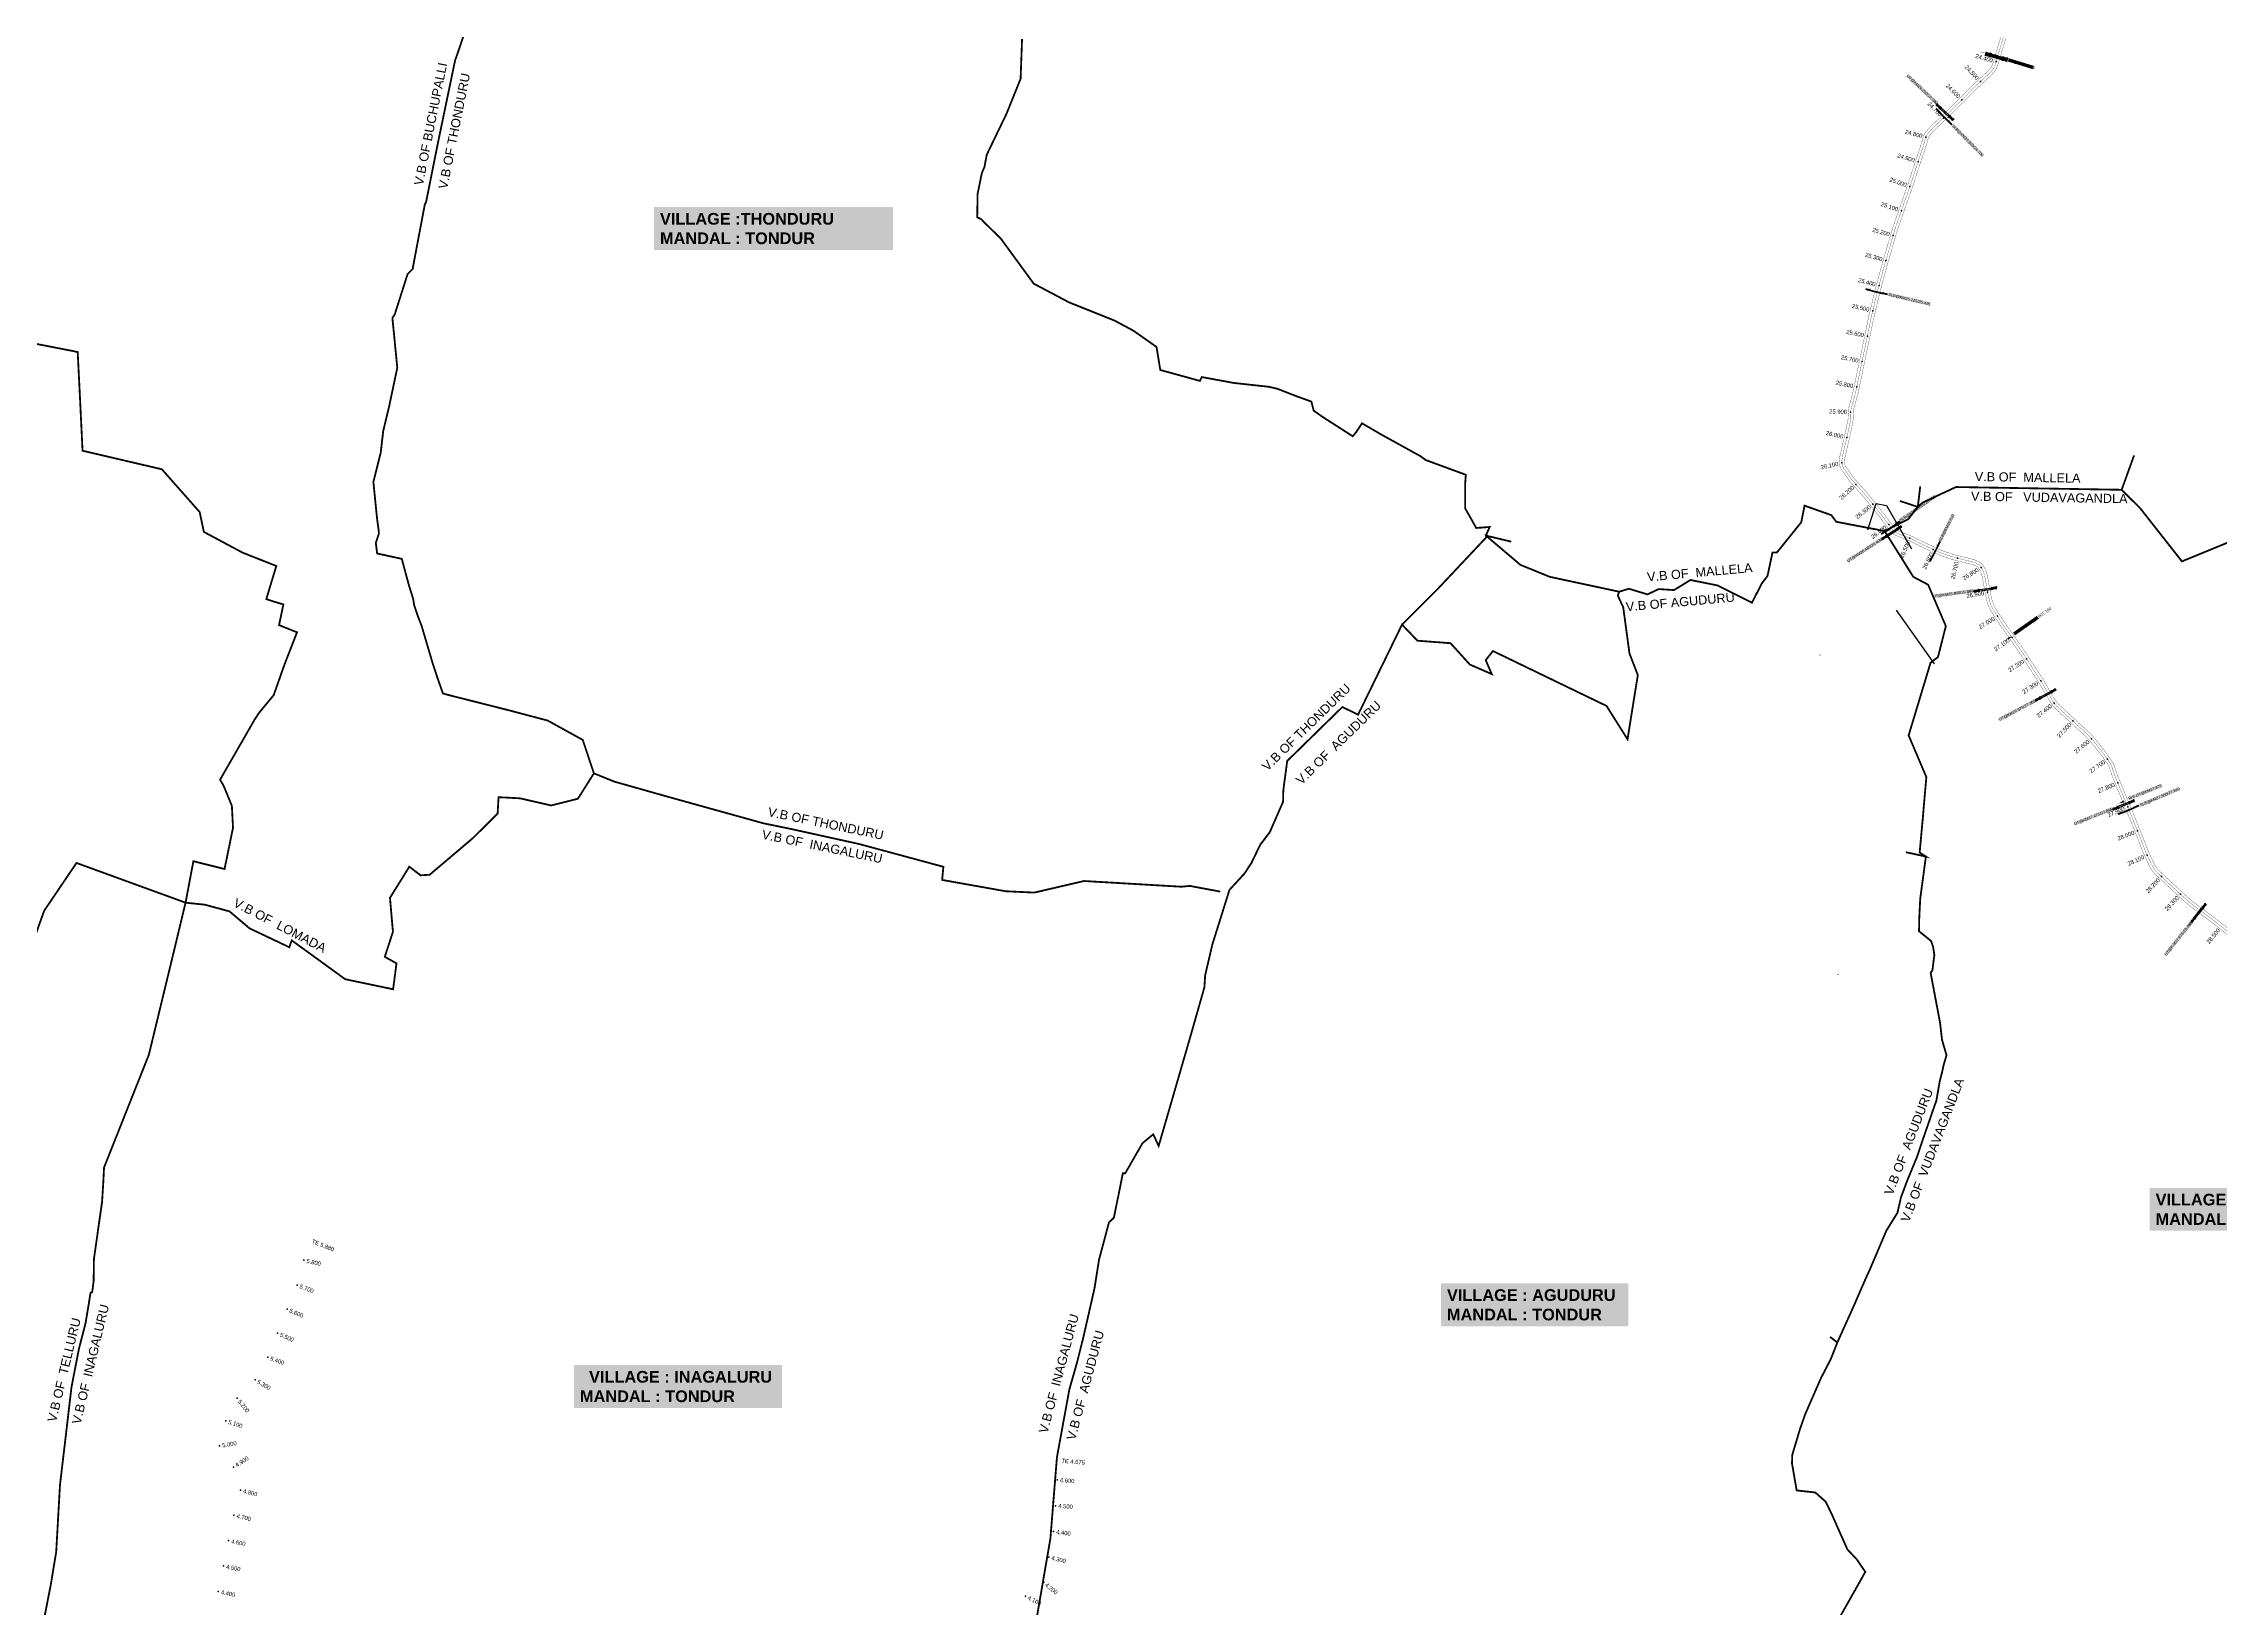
# Model space of a CAD drawing. Header units: inches. Extents: x 174104 to 230935, y 1583276 to 1631460.
# Drawn here: x 203582 to 211969, y 1607862 to 1613890 of the extents above; entities that cross this region are included whole.
import ezdxf
from ezdxf.enums import TextEntityAlignment as Align

# ---------------------------------------------------------------- set-up
doc = ezdxf.new("R2010")
doc.units = ezdxf.units.IN
doc.header["$LTSCALE"] = 15
doc.header["$MEASUREMENT"] = 0
doc.linetypes.add('ACAD_ISO02W100', pattern=[15, 12, -3])
doc.linetypes.add('HIDDEN2', pattern=[0.1875, 0.125, -0.0625])
for name, color, linetype in [('BLOCK', 72, 'Continuous'), ('CANAL1', 7, 'Continuous'), ('CHANAGE', 1, 'Continuous'), ('CSMark', 72, 'Continuous'), ('POINT', 2, 'Continuous'), ('STRUCTURE', 5, 'Continuous'), ('TEXT', 1, 'Continuous'), ('text2', 7, 'Continuous'), ('VB', 72, 'Continuous'), ('VILLAGE BOUNDRY', 5, 'Continuous')]:
    doc.layers.add(name, color=color, linetype=linetype)
doc.styles.add('FONT1', font='Arial')
doc.styles.get("Standard").update_dxf_attribs({"font": 'arial.ttf'})
doc.dimstyles.get("Standard").update_dxf_attribs({"dimtxt": 0.18, "dimasz": 0.18, "dimexe": 0.18, "dimexo": 0.0625, "dimgap": 0.09, "dimtad": 0, "dimtih": 1, "dimtoh": 1, "dimdec": 4, "dimzin": 0, "dimdsep": 46, "dimtxsty": 'Standard', "dimcen": 0.09, "dimadec": 0, "dimazin": 0, "dimtfac": 1, "dimtdec": 4, "dimtofl": 0, "dimtmove": 0, "dimatfit": 3, "dimfxl": 1, "dimtolj": 1, "dimtzin": 0, "dimarcsym": 0})

# ---------------------------------------------------------------- blocks, each defined once
blk = doc.blocks.new('CIRCLE-BOX')
for p, q in [((-0.5, 0), (0.5, 0)), ((0, 0.5), (0, -0.5))]:
    blk.add_line(p, q)
blk.add_circle((0, 0), 0.2)
blk = doc.blocks.new('SLB')
at = {"layer": 'STRUCTURE'}
h = blk.add_hatch(dxfattribs=at)
h.set_pattern_fill('DOTS', color=6, scale=20, angle=320.3722, style=0)
h.set_pattern_definition([(320.372247934, (-159.4327, -72.9564), (1.2786241598, 0.5641323054), [0, -1.25])])
h.paths.add_polyline_path([(769700, 1706871), (769700, 1706861), (769729, 1706861), (769732, 1706863), (769792, 1706863), (769795, 1706861), (769825, 1706861), (769825, 1706871), (769795, 1706871), (769792, 1706869), (769732, 1706869), (769729, 1706871)])
at = {"layer": 'STRUCTURE', "color": 6, "linetype": 'ACAD_ISO02W100', "ltscale": 0.5, "const_width": 0.5}
for points in [[(769700, 1706871), (769729, 1706871)], [(769700, 1706861), (769729, 1706861)], [(769795, 1706871), (769825, 1706871)], [(769795, 1706861), (769825, 1706861)]]:
    blk.add_lwpolyline(points, dxfattribs=at)
at = {"layer": 'STRUCTURE', "color": 6, "const_width": 0.628}
for points in [[(769726, 1706877), (769726, 1706873), (769732, 1706869), (769792, 1706869), (769798, 1706873), (769798, 1706877)], [(769726, 1706855), (769726, 1706859), (769732, 1706863), (769792, 1706863), (769798, 1706859), (769798, 1706855)]]:
    blk.add_lwpolyline(points, dxfattribs=at)
at = {"layer": 'STRUCTURE', "color": 6}
blk.add_lwpolyline([(769732, 1706863), (769792, 1706863)], dxfattribs=at)
blk.add_lwpolyline([(769732, 1706863), (769792, 1706863)], dxfattribs=at)
at = {"layer": 'STRUCTURE', "color": 0}
blk.add_circle((769762, 1706866), 1.24, dxfattribs=at)
for points in [[(769704, 1706866), (769727, 1706866)], [(769819, 1706866), (769796, 1706866)]]:
    blk.add_leader(points, dimstyle='Standard', override={"dimasz": 10, "dimgap": 0.09, "dimtad": 0}, dxfattribs=at)
blk = doc.blocks.new('UT')
at = {"layer": 'STRUCTURE'}
h = blk.add_hatch(dxfattribs=at)
h.set_pattern_fill('DASH', color=150, scale=8, angle=-39.6278, style=0)
h.set_pattern_definition([(320.372247933, (-4370.464, -6260.8811), (1.40800153113, 0.132407282), [1, -1])])
h.paths.add_polyline_path([(765163, 1700682), (765166, 1700681), (765167, 1700680), (765169, 1700680), (765172, 1700680), (765176, 1700679), (765180, 1700679), (765183, 1700680), (765188, 1700681), (765189, 1700681), (765193, 1700682), (765196, 1700680), (765196, 1700672), (765193, 1700670), (765191, 1700671), (765188, 1700671), (765185, 1700672), (765184, 1700672), (765181, 1700672), (765180, 1700673), (765178, 1700673), (765177, 1700673), (765175, 1700673), (765173, 1700672), (765170, 1700672), (765168, 1700672), (765166, 1700671), (765165, 1700671), (765163, 1700670)])
h.paths.add_polyline_path([(765259, 1700682), (765256, 1700680), (765256, 1700672), (765259, 1700670), (765262, 1700671), (765264, 1700672), (765266, 1700672), (765269, 1700673), (765273, 1700673), (765276, 1700673), (765279, 1700673), (765281, 1700673), (765284, 1700672), (765286, 1700672), (765288, 1700671), (765289, 1700671), (765289, 1700683), (765288, 1700682), (765286, 1700681), (765283, 1700681), (765281, 1700680), (765277, 1700680), (765273, 1700680), (765269, 1700680), (765265, 1700681), (765261, 1700682)])
at = {"layer": 'STRUCTURE', "color": 150, "const_width": 0.628}
for points in [[(765190, 1700688), (765190, 1700684), (765196, 1700680), (765256, 1700680), (765262, 1700684), (765262, 1700688)], [(765190, 1700664), (765190, 1700668), (765196, 1700672), (765256, 1700672), (765262, 1700668), (765262, 1700664)]]:
    blk.add_lwpolyline(points, dxfattribs=at)
at = {"layer": 'STRUCTURE', "color": 150}
for points in [[(765196, 1700680), (765256, 1700680)], [(765196, 1700672), (765256, 1700672)], [(765196, 1700672), (765256, 1700672)]]:
    blk.add_lwpolyline(points, dxfattribs=at)
at = {"layer": 'STRUCTURE', "color": 0}
blk.add_circle((765226, 1700676), 1.89, dxfattribs=at)
at = {"layer": 'STRUCTURE', "color": 150}
for points in [[(765163, 1700682), (765164, 1700681), (765168, 1700680), (765171, 1700680), (765176, 1700679), (765185, 1700680), (765193, 1700682)], [(765163, 1700670), (765164, 1700671), (765168, 1700672), (765171, 1700672), (765176, 1700673), (765185, 1700672), (765193, 1700670)], [(765289, 1700683), (765288, 1700682), (765284, 1700681), (765281, 1700680), (765276, 1700680), (765267, 1700680), (765259, 1700682)], [(765289, 1700671), (765288, 1700671), (765284, 1700672), (765281, 1700673), (765276, 1700673), (765267, 1700672), (765259, 1700670)]]:
    blk.add_spline(points, degree=3, dxfattribs=at)
at = {"layer": 'STRUCTURE', "color": 0}
blk.add_text('STREAM', height=5, dxfattribs=at).set_placement((765148, 1700676), align=Align.MIDDLE_CENTER)
for points in [[(765191, 1700676), (765164, 1700676)], [(765289, 1700677), (765265, 1700676)]]:
    blk.add_leader(points, dimstyle='Standard', override={"dimasz": 10, "dimgap": 0.09, "dimtad": 0}, dxfattribs=at)
blk = doc.blocks.new('SP')
at = {"layer": 'STRUCTURE'}
h = blk.add_hatch(dxfattribs=at)
h.set_pattern_fill('DASH', color=256, scale=8, style=0)
edge = h.paths.add_edge_path()
edge.add_spline(control_points=[(769826, 1706742), (769825, 1706742), (769824, 1706741), (769821, 1706740), (769817, 1706740), (769811, 1706739), (769804, 1706740), (769798, 1706741), (769796, 1706742)], knot_values=[0, 0, 0, 0, 1.613557, 5.24513, 8.624976, 13.470124, 22.190216, 30.746377, 30.746377, 30.746377, 30.746377], degree=3, periodic=0)
edge.add_line((769796, 1706742), (769793, 1706740))
edge.add_line((769793, 1706740), (769733, 1706740))
edge.add_line((769733, 1706740), (769730, 1706742))
edge.add_spline(control_points=[(769730, 1706742), (769727, 1706741), (769721, 1706739), (769714, 1706738), (769708, 1706739), (769704, 1706740), (769701, 1706740), (769700, 1706741), (769700, 1706741)], knot_values=[0, 0, 0, 0, 8.556161, 17.276253, 22.121402, 25.501247, 29.13282, 30.746377, 30.746377, 30.746377, 30.746377], degree=3, periodic=0)
edge.add_line((769700, 1706741), (769700, 1706722))
edge.add_spline(control_points=[(769700, 1706722), (769700, 1706722), (769701, 1706723), (769704, 1706724), (769708, 1706725), (769714, 1706725), (769721, 1706725), (769727, 1706723), (769730, 1706723)], knot_values=[0, 0, 0, 0, 1.613557, 5.24513, 8.624976, 13.470124, 22.190216, 30.746377, 30.746377, 30.746377, 30.746377], degree=3, periodic=0)
edge.add_line((769730, 1706723), (769733, 1706725))
edge.add_line((769733, 1706725), (769793, 1706725))
edge.add_line((769793, 1706725), (769796, 1706723))
edge.add_spline(control_points=[(769796, 1706723), (769798, 1706723), (769804, 1706725), (769811, 1706726), (769817, 1706725), (769821, 1706725), (769824, 1706724), (769825, 1706723), (769826, 1706723)], knot_values=[0, 0, 0, 0, 8.556161, 17.276253, 22.121402, 25.501247, 29.13282, 30.746377, 30.746377, 30.746377, 30.746377], degree=3, periodic=0)
edge.add_line((769826, 1706723), (769826, 1706742))
h.paths.add_polyline_path([(769764, 1706732, -1), (769761, 1706732, -1)], flags=0)
h.paths.add_polyline_path([(769761, 1706732, 1), (769764, 1706732, 1)], flags=16)
at = {"layer": 'STRUCTURE', "const_width": 0.628}
for points in [[(769727, 1706748), (769727, 1706744), (769733, 1706740), (769793, 1706740), (769799, 1706744), (769799, 1706748)], [(769727, 1706717), (769727, 1706721), (769733, 1706725), (769793, 1706725), (769799, 1706721), (769799, 1706717)]]:
    blk.add_lwpolyline(points, dxfattribs=at)
at = {"layer": 'STRUCTURE', "color": 3}
blk.add_lwpolyline([(769733, 1706725), (769793, 1706725)], dxfattribs=at)
blk.add_lwpolyline([(769733, 1706725), (769793, 1706725)], dxfattribs=at)
at = {"layer": 'STRUCTURE', "color": 0}
blk.add_circle((769763, 1706732), 1.55, dxfattribs=at)
at = {"layer": 'STRUCTURE'}
for points in [[(769700, 1706741), (769701, 1706740), (769704, 1706740), (769708, 1706739), (769713, 1706739), (769721, 1706740), (769730, 1706742)], [(769700, 1706722), (769701, 1706723), (769704, 1706724), (769708, 1706724), (769713, 1706725), (769721, 1706724), (769730, 1706723)], [(769826, 1706742), (769824, 1706741), (769821, 1706740), (769817, 1706740), (769813, 1706739), (769804, 1706740), (769796, 1706742)], [(769826, 1706723), (769824, 1706724), (769821, 1706725), (769817, 1706725), (769813, 1706726), (769804, 1706725), (769796, 1706723)]]:
    blk.add_spline(points, degree=3, dxfattribs=at)
at = {"layer": 'STRUCTURE', "color": 0}
blk.add_text('STREAM', height=5, dxfattribs=at).set_placement((769684, 1706732), align=Align.MIDDLE_CENTER)
for points in [[(769727, 1706732), (769701, 1706732)], [(769824, 1706732), (769801, 1706732)]]:
    blk.add_leader(points, dimstyle='Standard', override={"dimasz": 10, "dimgap": 0.09, "dimtad": 0}, dxfattribs=at)
blk = doc.blocks.new('OT')
at = {"layer": 'STRUCTURE', "color": 190}
for points, const_width in [([(769751, 1706596), (769729, 1706596)], 0.5), ([(769751, 1706579), (769729, 1706579)], 0.5), ([(769775, 1706602), (769775, 1706598), (769769, 1706594), (769762, 1706594), (769754, 1706594), (769748, 1706598), (769748, 1706602)], 0.5), ([(769748, 1706573), (769748, 1706577), (769754, 1706581), (769762, 1706581), (769762, 1706581), (769762, 1706581), (769769, 1706581), (769775, 1706577), (769775, 1706573)], 0.5), ([(769762, 1706594), (769762, 1706581)], 2.5)]:
    blk.add_lwpolyline(points, dxfattribs=dict(at, const_width=const_width))
at = {"layer": 'STRUCTURE', "color": 0}
blk.add_circle((769762, 1706587), 1.87, dxfattribs=at)
blk.add_leader([(769733, 1706587), (769754, 1706587)], dimstyle='Standard', override={"dimasz": 10, "dimgap": 0.09, "dimtad": 0}, dxfattribs=at)

msp = doc.modelspace()

# ---------------------------------------------------------------- linework, layer by layer
at = {"layer": 'CANAL1', "color": 200, "const_width": 1}
for points in [[(211123.09738, 1613915.62313), (211100.70965, 1613841.60696), (211091.5591, 1613809.99841), (211086.43712, 1613799.06303), (211074.12132, 1613784.57597), (211017.10205, 1613731.3239), (210915.71131, 1613630.31586), (210842.57838, 1613560.04044), (210830.79139, 1613544.905), (210825.38035, 1613535.17913), (210821.40958, 1613519.78961), (210808.77057, 1613479.53381), (210796.66515, 1613444.70674), (210767.00225, 1613352.70181), (210706.2667, 1613180.33501), (210661.8421, 1613026.86233), (210638.2323, 1612939.07589), (210613.37631, 1612834.62589), (210587.40102, 1612709.70333), (210553.77051, 1612549.27474), (210534.48802, 1612476.65326), (210534.17371, 1612468.1176), (210535.53764, 1612449.29059), (210526.19766, 1612401.14429), (210502.85567, 1612300.24189), (210499.29653, 1612277.83235), (210501.92091, 1612265.21893), (210507.61251, 1612249.37163), (210518.69314, 1612235.26167), (210540.45156, 1612204.07175), (210587.05492, 1612152.00389), (210635.15622, 1612093.43582), (210674.2409, 1612042.34059), (210693.57112, 1612016.55546), (210703.50726, 1612003.67468), (210720.48115, 1611993.97957), (210738.66796, 1611986.64324), (210765.42296, 1611976.41425), (210782.03241, 1611969.042), (210805.26137, 1611956.56854), (210845.57193, 1611938.08994), (210876.7612, 1611923.21154), (210907.04771, 1611911.63816), (210943.65497, 1611900.1808), (210975.98927, 1611892.22649), (211005.88139, 1611885.11599), (211024.56866, 1611879.08605), (211035.40743, 1611872.39007), (211043.8593, 1611858.83754), (211050.67592, 1611839.43439), (211055.10876, 1611815.94885), (211063.13746, 1611769.76077), (211072.39122, 1611730.77228), (211081.04501, 1611710.96932), (211093.72687, 1611690.72499), (211112.98888, 1611660.14445), (211191.08827, 1611548.85685), (211268.60874, 1611429.83364), (211318.69722, 1611345.10932), (211329.72764, 1611331.3958), (211361.70919, 1611302.66356), (211417.23445, 1611251.04007), (211447.08177, 1611223.99492), (211462.71947, 1611208.52449), (211485.76222, 1611180.09426), (211505.36505, 1611155.176), (211521.08381, 1611133.63878), (211531.81801, 1611118.53655), (211539.48911, 1611106.13684), (211545.40158, 1611087.76347), (211555.77719, 1611058.97052), (211568.96281, 1611027.4534), (211587.47363, 1610982.16673), (211611.6312, 1610923.59562), (211636.89722, 1610862.04069), (211670.98747, 1610774.54807), (211688.66229, 1610736.4239), (211699.68699, 1610713.82965), (211711.66489, 1610696.37984), (211733.26256, 1610675.41427), (211751.51088, 1610658.45379), (211834.29742, 1610581.78285), (211881.43028, 1610544.88057), (211912.5563, 1610522.61757), (211955.761, 1610489.40098), (211998.17765, 1610455.17939)], [(211142.43465, 1613910.47356), (211119.88765, 1613835.93081), (211110.3349, 1613802.93295), (211103.41157, 1613788.15172), (211088.61361, 1613770.7449), (211030.98886, 1613716.92735), (210929.69893, 1613616.01974), (210857.47364, 1613546.61649), (210847.51865, 1613533.83349), (210844.10506, 1613527.69786), (210840.64613, 1613514.29208), (210827.7614, 1613473.25367), (210815.63082, 1613438.35422), (210785.95487, 1613346.30879), (210725.31947, 1613174.22622), (210681.10636, 1613021.48419), (210657.62159, 1612934.16263), (210632.89923, 1612830.27417), (210606.97889, 1612705.61586), (210573.23649, 1612544.65353), (210554.39217, 1612473.6823), (210554.20036, 1612468.47324), (210555.67718, 1612448.08791), (210545.76359, 1612396.98474), (210522.49853, 1612296.41486), (210519.6241, 1612278.31654), (210521.21661, 1612270.66257), (210525.34121, 1612259.17831), (210534.77227, 1612247.16889), (210556.16172, 1612216.50789), (210602.24081, 1612165.02576), (210650.83139, 1612105.86195), (210690.18525, 1612054.41483), (210709.49111, 1612028.66218), (210716.90007, 1612019.05754), (210729.22195, 1612012.01955), (210745.98065, 1612005.2593), (210773.05626, 1611994.90774), (210790.83258, 1611987.01756), (210814.16816, 1611974.48686), (210854.04507, 1611956.20704), (210884.64895, 1611941.60789), (210913.61043, 1611930.54085), (210949.03588, 1611919.45337), (210980.69229, 1611911.66582), (211011.27472, 1611904.39112), (211033.01761, 1611897.37519), (211049.90095, 1611886.945), (211061.99731, 1611867.54854), (211070.04776, 1611844.63336), (211074.78854, 1611819.51634), (211082.73761, 1611773.78639), (211091.43626, 1611737.1367), (211098.77925, 1611720.33333), (211110.66277, 1611701.36341), (211129.64606, 1611671.22536), (211207.65814, 1611560.06218), (211285.60435, 1611440.38528), (211335.18223, 1611356.52465), (211344.29763, 1611345.19197), (211375.20231, 1611317.4272), (211430.75872, 1611265.77474), (211460.83597, 1611238.52124), (211477.56573, 1611221.97043), (211501.39125, 1611192.57442), (211521.30719, 1611167.25815), (211537.3128, 1611145.3279), (211548.49005, 1611129.60233), (211557.78055, 1611114.58499), (211564.33431, 1611094.21878), (211574.42203, 1611066.22474), (211587.4449, 1611035.09663), (211605.97482, 1610989.76326), (211630.12678, 1610931.20572), (211655.46742, 1610869.469), (211689.3956, 1610782.39234), (211706.72369, 1610745.01607), (211717.01295, 1610723.92903), (211727.02587, 1610709.34189), (211747.03735, 1610689.91607), (211765.11364, 1610673.11548), (211847.27925, 1610597.0196), (211893.41822, 1610560.89549), (211924.4725, 1610538.68379), (211968.1369, 1610505.11377), (212010.70039, 1610470.77371)]]:
    msp.add_lwpolyline(points, dxfattribs=at)
at = {"layer": 'CANAL1', "color": 1, "linetype": 'HIDDEN2', "ltscale": 4, "const_width": 1}
msp.add_lwpolyline([(211132.76602, 1613913.04835), (211110.29865, 1613838.76889), (211100.947, 1613806.46568), (211094.92434, 1613793.60738), (211081.36746, 1613777.66043), (211024.04546, 1613724.12563), (210922.70512, 1613623.1678), (210850.02601, 1613553.32846), (210839.15502, 1613539.36925), (210834.74271, 1613531.43849), (210831.02785, 1613517.04084), (210818.26598, 1613476.39374), (210806.14798, 1613441.53048), (210776.47856, 1613349.5053), (210715.79308, 1613177.28062), (210671.47423, 1613024.17326), (210647.92694, 1612936.61926), (210623.13777, 1612832.45003), (210597.18996, 1612707.6596), (210563.5035, 1612546.96414), (210544.44009, 1612475.16778), (210544.18703, 1612468.29542), (210545.60741, 1612448.68925), (210535.98062, 1612399.06451), (210512.6771, 1612298.32838), (210509.46031, 1612278.07445), (210511.56876, 1612267.94075), (210516.47686, 1612254.27497), (210526.73271, 1612241.21528), (210548.30664, 1612210.28982), (210594.64786, 1612158.51482), (210642.99381, 1612099.64888), (210682.21307, 1612048.37771), (210701.53111, 1612022.60882), (210710.20367, 1612011.36611), (210724.85155, 1612002.99956), (210742.32431, 1611995.95127), (210769.23961, 1611985.661), (210786.43249, 1611978.02978), (210809.71477, 1611965.5277), (210849.8085, 1611947.14849), (210880.70508, 1611932.40971), (210910.32907, 1611921.0895), (210946.34542, 1611909.81708), (210978.34078, 1611901.94615), (211008.57806, 1611894.75356), (211028.79314, 1611888.23062), (211042.65419, 1611879.66753), (211052.9283, 1611863.19304), (211060.36184, 1611842.03387), (211064.94865, 1611817.7326), (211072.93753, 1611771.77358), (211081.91374, 1611733.95449), (211089.91213, 1611715.65132), (211102.19482, 1611696.0442), (211121.31747, 1611665.6849), (211199.3732, 1611554.45952), (211277.10655, 1611435.10946), (211326.93972, 1611350.81699), (211337.01263, 1611338.29389), (211368.45575, 1611310.04538), (211423.99658, 1611258.40741), (211453.95887, 1611231.25808), (211470.1426, 1611215.24746), (211493.57673, 1611186.33434), (211513.33612, 1611161.21708), (211529.19831, 1611139.48334), (211540.15403, 1611124.06944), (211548.63483, 1611110.36092), (211554.86794, 1611090.99112), (211565.09961, 1611062.59763), (211578.20386, 1611031.27502), (211596.72423, 1610985.96499), (211620.87899, 1610927.40067), (211646.18232, 1610865.75484), (211680.19153, 1610778.4702), (211697.69299, 1610740.71999), (211708.34997, 1610718.87934), (211719.34538, 1610702.86086), (211740.14996, 1610682.66517), (211758.31226, 1610665.78463), (211840.78833, 1610589.40122), (211887.42425, 1610552.88803), (211918.5144, 1610530.65068), (211961.94895, 1610497.25738), (212004.43902, 1610462.97655)], dxfattribs=at)
for points, elevation in [([(211158, 1611603), (211139.42476, 1611589.55916)], 38), ([(211595, 1610970), (211573.59499, 1610961.78287)], 40)]:
    msp.add_lwpolyline(points, dxfattribs=dict(at, elevation=elevation))
at = {"layer": 'CSMark'}
for p in [(204584.59146, 1609203.5527), (204558.81287, 1609107.04589), (204520.05713, 1609014.87995), (204483.32605, 1608921.88599), (204445.23365, 1608829.57867), (204328.24057, 1608671.39914), (204396.81942, 1608742.30353), (204283.72403, 1608584.42315), (204259.25683, 1608487.97589), (204314.03107, 1608405.44099), (207486.74484, 1608357.3662), (204340.37774, 1608317.97455), (207480.50075, 1608257.56205), (204315.2169, 1608221.19582), (204294.06585, 1608123.46292), (207472.67019, 1608157.88157), (204274.54093, 1608025.38764), (207455.08768, 1608059.51619), (204254.7403, 1607927.36771), (207435.21957, 1607963.60002), (207365.19891, 1607909.78418)]:
    msp.add_point(p, dxfattribs=at)
at = {"layer": 'POINT'}
for p in [(210907, 1613626, 28), (210703, 1612006, 35), (211063, 1611787, 37), (211296, 1611381, 39), (211595, 1610970, 40), (211596, 1610957, 41)]:
    msp.add_point(p, dxfattribs=at)
at = {"layer": 'text2', "color": 3}
for points in [[(210610.83835, 1612016.44432), (210642.99655, 1612118.28172), (210682.25447, 1612110.35171), (210778.31081, 1611942.988)], [(210867, 1611500), (210720.64431, 1611706.55684)]]:
    msp.add_lwpolyline(points, dxfattribs=at)
for p in [(211104.88309, 1613820.06203), (211044.30247, 1613743.04428), (210972.83749, 1613673.11095), (210901.62456, 1613602.91091), (210834.32508, 1613529.81989), (210803.91111, 1613434.59241), (210772.95582, 1613339.50779), (210739.72236, 1613245.19163), (210708.00873, 1613150.38818), (210680.2039, 1613054.33147), (210653.65667, 1612957.92367), (210629.88375, 1612860.79802), (210608.71224, 1612763.07353), (210588.28543, 1612665.18206), (210567.76846, 1612567.30942), (210544.25874, 1612470.24274), (210529.70515, 1612371.93698), (210510.26283, 1612274.21734), (210564.81715, 1612191.84336), (210629.72713, 1612115.80237), (210690.93787, 1612036.73945), (210772.54424, 1611984.19421), (210862.69073, 1611941.0032), (210956.62741, 1611907.28769), (211047.42944, 1611872.01044), (211072.21876, 1611775.90861), (211109.5615, 1611684.34878), (211166.09061, 1611601.88549), (211222.32817, 1611519.21497), (211276.90388, 1611435.42063), (211328.00987, 1611349.48654), (211400.21661, 1611280.51636), (211472.87027, 1611211.88205), (211533.97794, 1611132.75874), (211573.85714, 1611041.66482), (211611.89523, 1610949.1822), (211649.74083, 1610856.62191), (211686.97405, 1610763.84048), (211741.46094, 1610681.4467), (211814.80187, 1610613.46801), (211891.77702, 1610549.7747)]:
    msp.add_point(p, dxfattribs=at)
at = {"layer": 'text2', "color": 0}
for p in [(210904, 1613608, 29), (210698, 1612025, 34), (210869, 1611933), (211615, 1610938, 42)]:
    msp.add_point(p, dxfattribs=at)
at = {"layer": 'text2', "color": 2}
msp.add_point((210644, 1612934), dxfattribs=at)
at = {"layer": 'VILLAGE BOUNDRY', "linetype": 'HIDDEN2', "ltscale": 20, "const_width": 7}
for points in [[(205702.1478, 1611078.64645), (205659.21463, 1611207.46233), (205524.32865, 1611281.89261), (205374.52735, 1611321.5751), (205135.27488, 1611382.06186), (205120.39056, 1611386.56867), (205100.86201, 1611441.93654), (205081.798, 1611499.37359), (205038.44976, 1611646.24671), (205025.88219, 1611678.47573), (205009.67763, 1611726.09227), (205005.60745, 1611751.46995), (204990.09941, 1611800.40093), (204961.90053, 1611904.85066), (204866.89704, 1611925.52634), (204861.86855, 1611966.1004), (204873.64352, 1612001.75464), (204873.29845, 1612009.31289), (204872.43248, 1612016.88327), (204865.99523, 1612064.938), (204852.46633, 1612201.35537), (204880.54287, 1612312.95243), (204890.4348, 1612397.66606), (204912.63019, 1612489.77476), (204944.61011, 1612641.01966), (204925.74433, 1612832.58836), (204934.73022, 1612846.36408), (204984.41756, 1613002.07536), (205003.52014, 1613020.94304), (205050.63022, 1613270.01704), (205055.51054, 1613279.22672), (205098.53489, 1613494.40105), (205167.62046, 1613826.69022), (205172.57832, 1613839.22788), (205250.64048, 1614068.84526)], [(207351.80251, 1613907.12602), (207346.23969, 1613754.23076), (207291.99219, 1613619.542), (207215.88114, 1613461.72416), (207206.8085, 1613414.18633), (207196.98041, 1613391.20389), (207180.50169, 1613310.67946), (207179.05961, 1613220.83246), (207194.21469, 1613213.47481), (207206.89226, 1613200.20403), (207224.92461, 1613182.65635), (207270.87789, 1613137.20981), (207396.83213, 1612964.8577), (207533.06777, 1612892.78654), (207706.96213, 1612823.28913), (207780.81519, 1612783.79959), (207869.91358, 1612721.12747), (207884.46236, 1612632.3842), (208036.89726, 1612590.38988), (208044.30323, 1612605.15892), (208167.97831, 1612582.35557), (208303.25625, 1612567.57689), (208336.30639, 1612559.75116), (208405.05204, 1612532.83194), (208466.43071, 1612510.64982), (208475.58326, 1612475.5729), (208510.73791, 1612451.09641), (208625.46195, 1612377.21161), (208636.97138, 1612389.80984), (208661.51609, 1612427.00701), (208734.87666, 1612384.20859), (208887.64573, 1612299.97859), (208907.24581, 1612285.41048), (209061.70146, 1612228.68653), (209058.76547, 1612191.81603), (209059.11048, 1612099.47577), (209101.79528, 1612023.77345), (209153.39359, 1612027.55189), (209139.01761, 1611994.47729), (209236.50734, 1611971.03883), (209139.01761, 1611994.47729), (209140.87326, 1611988.11948), (208957.75198, 1611793.49951), (208815.89355, 1611651.61904)], [(203513.33516, 1612740.72064), (203696.74359, 1612704.99142), (203713.14272, 1612701.44662), (203720.50415, 1612555.90862), (203731.87568, 1612321.36987), (204037.54277, 1612249.8678), (204183.16143, 1612085.04982), (204199.292, 1612008.64654), (204348.37657, 1611928.84203), (204478.38455, 1611877.37694), (204439.93167, 1611749.80448), (204468.09962, 1611740.43559), (204505.7763, 1611729.34601), (204488.99835, 1611649.54626), (204558.27442, 1611621.88614), (204509.71944, 1611497.14685), (204468.21425, 1611379.37577), (204460.18696, 1611370.14919), (204410.63833, 1611310.01821), (204395.31417, 1611286.35306), (204261.80478, 1611054.38156), (204275.2979, 1611031.05576), (204307.20057, 1610953.70331), (204311.59686, 1610868.97513), (204279.03753, 1610710.13167), (204159.00268, 1610740.17342), (204128.76608, 1610580.45622)], [(210481.1466, 1607790.34824), (210600.94848, 1608002.65596), (210568.47071, 1608049.9823), (210531.76406, 1608089.32639), (210472.16838, 1608223.74509), (210448.33334, 1608272.94748), (210408.17525, 1608308.45546), (210336.39952, 1608316.50172), (210318.58916, 1608419.20096), (210318.72509, 1608438.48755), (210319.55074, 1608454.19751), (210348.8368, 1608551.85757), (210368.56579, 1608608.37395), (210429.66377, 1608748.37218), (210468.28807, 1608823.33347), (210492.98059, 1608886.07147), (210464.90075, 1608908.21248), (210492.98059, 1608886.07147), (210556.62043, 1609027.49418), (210598.15281, 1609123.17444), (210619.26728, 1609169.57969), (210682.01268, 1609317.04936), (210724.79184, 1609386.22082), (210738.10766, 1609444.85672), (210760.84341, 1609506.01695), (210800.22547, 1609601.71237), (210817.06962, 1609652.44499), (210874.92831, 1609819.26829), (210887.63333, 1609892.94903), (210896.96162, 1609928.74647), (210900.4648, 1609946.17249), (210904.2278, 1609960.50058), (210913.75342, 1609993.08318), (210896.40699, 1610051.90187), (210888.96838, 1610117.42051), (210852.5437, 1610309.66253), (210859.4171, 1610320.64845), (210866.90666, 1610378.87981), (210862.03072, 1610410.46405), (210853.97883, 1610433.15543), (210807.80308, 1610470.54505), (210808.73369, 1610522.23056), (210812.36283, 1610595.20163), (210834.18642, 1610758.19208), (210757.28265, 1610774.86125), (210834.18642, 1610758.19208), (210810.24194, 1610773.586), (210823.7415, 1610921.18174), (210825.93552, 1610949.42343), (210836.08915, 1611064.22255), (210767.75052, 1611224.81731), (210852.19736, 1611504.66398), (210880.88371, 1611526.63463), (210911.13427, 1611645.86372), (210842.73192, 1611805.38961), (210785.72766, 1611835.5128), (210675.25228, 1612011.97782), (210675.25228, 1612011.97782), (210765.3862, 1612056.89407), (210803.14842, 1612104.89891), (210812.55423, 1612184.37776), (210803.14842, 1612104.89891), (210733.90566, 1612127.82274), (210803.14842, 1612104.89891), (210820.9829, 1612121.21511), (210950.00985, 1612181.49431), (211588.42265, 1612170.87965), (211636.40484, 1612303.3769), (211588.42265, 1612170.87965), (211658.83566, 1612101.16221), (211820.78933, 1611895.10012), (212093.20674, 1612006.884)], [(210675.25228, 1612011.97782), (210488.96926, 1612047.61786), (210470.08493, 1612073.16411), (210366.78346, 1612109.80347), (210353.94403, 1612045.62101), (210260.62749, 1611929.79168), (210243.16268, 1611929.11591), (210224.03785, 1611839.16625), (210202.44287, 1611810.66431), (210164.00147, 1611735.94563), (210032.54093, 1611802.19239), (209927.17227, 1611823.38029), (209863.68979, 1611784.54205), (209804.94923, 1611788.46815), (209761.64776, 1611767.97533), (209689.8568, 1611789.67761), (209652.38495, 1611778.32063), (209647.20602, 1611763.37869), (209668.10692, 1611718.38091), (209692.12709, 1611540.56584), (209724.30896, 1611457.30988), (209684.64583, 1611209.82137), (209603.77388, 1611338.2988), (209166.16082, 1611549.79658), (209138.18447, 1611514.65311), (209161.62332, 1611460.84444), (209077.20775, 1611497.68219), (209002.66739, 1611580.05302), (208875.24069, 1611589.55827), (208815.89355, 1611651.61904), (208646.55321, 1611304.66644), (208585.92155, 1611334.24242), (208373.38494, 1611126.33009), (208358.41336, 1611013.29093), (208357.39865, 1610968.86931), (208306.2678, 1610851.92288), (208269.27213, 1610803.23536), (208235.52924, 1610733.19156), (208208.7901, 1610692.59238), (208150.89656, 1610629.62491), (208085.09545, 1610419.78872), (208057.25027, 1610300.66163), (208054.42856, 1610254.65935), (207996.99882, 1610053.26264), (207878.06933, 1609643.33818), (207857.3919, 1609688.20211), (207816.01827, 1609654.21775), (207749.38043, 1609538.18786), (207740.14845, 1609537.86773), (207705.68282, 1609367.09709), (207686.76882, 1609349.13269), (207648.23884, 1609204.61804), (207631.01783, 1609095.39501), (207587.15204, 1608902.76807), (207562.88929, 1608806.41213), (207534.23691, 1608706.3633), (207486.24855, 1608444.70897), (207461.00513, 1608131.43478), (207387.21386, 1607702.62726)], [(209652.38495, 1611778.32063), (209385.46214, 1611835.50416), (209271.99077, 1611881.68808), (209139.01761, 1611994.47729)], [(203502.87516, 1607409.2767), (203609.57797, 1607953.49726), (203630.39849, 1608080.14279), (203638.99502, 1608232.22734), (203644.88871, 1608336.49507), (203689.32307, 1608714.71836), (203715.28648, 1608848.42105), (203717.92084, 1608861.98712), (203743.47395, 1608960.337), (203762.83688, 1609077.99105), (203769.05825, 1609079.79366), (203774.67565, 1609124.14674), (203775.77863, 1609208.01909), (203807.12341, 1609428.54983), (203812.16738, 1609508.70817), (203814.71756, 1609560.37998), (203987.3583, 1609994.56902), (204079.0825, 1610373.55123), (204128.76608, 1610580.45622), (204202.81741, 1610572.74067), (204298.33939, 1610546.77189), (204375.52678, 1610481.44456), (204528.69646, 1610408.70402), (204537.82754, 1610435.20843), (204744.00943, 1610285.62022), (204928.51375, 1610246.96481), (204941.48234, 1610346.63297), (204896.49142, 1610371.96504), (204927.7611, 1610468.02699), (204916.37336, 1610598.97058), (204990.93641, 1610719.15474), (205034.05345, 1610685.90664), (205069.10145, 1610687.9001), (205236.65074, 1610829.78927), (205331.25082, 1610924.26946), (205334.67059, 1610986.73669), (205417.39257, 1610982.42023), (205537.52544, 1610954.92792), (205640.42992, 1610980.78702), (205702.1478, 1611078.64645), (205780.4601, 1611046.891)], [(205780.4601, 1611046.891), (205984.70379, 1610989.10585), (206354.21316, 1610886.50193), (206466.36897, 1610863.3365), (206726.04231, 1610805.9116), (207048.69242, 1610718.71553), (207043.90293, 1610668.07633), (207288.7071, 1610624.44484), (207398.85658, 1610619.32047), (207590.58207, 1610663.90019), (207964.81368, 1610641.97372), (207998.61058, 1610644.89174), (208115.30005, 1610623.22682)], [(201842.71641, 1610845.58214), (201950.22044, 1610811.71954), (202051.21616, 1610789.43958), (202109.27398, 1610764.68504), (202143.64655, 1610755.32055), (202187.5036, 1610752.98768), (202571.63908, 1610636.62483), (202830.20273, 1610547.27193), (203048.76869, 1610458.7019), (203153.76665, 1610407.10741), (203505.81085, 1610331.25094), (203584.03452, 1610549.31479), (203708.54035, 1610733.48523), (204128.76608, 1610580.45622)]]:
    msp.add_lwpolyline(points, dxfattribs=at)

# ---------------------------------------------------------------- block references
at = {"layer": 'BLOCK'}
for p in [(211106, 1613839, 27), (210907, 1613626, 28), (210904, 1613608, 29), (210644, 1612934), (210698, 1612025, 34), (210703, 1612006, 35), (210869, 1611933), (211063, 1611787, 37), (210426, 1611535, 33), (211158, 1611603, 38), (211296, 1611381, 39), (211595, 1610970, 40), (211596, 1610957, 41), (211615, 1610938, 42), (211885, 1610541, 43), (210495, 1610304, 31)]:
    msp.add_blockref('CIRCLE-BOX', p, dxfattribs=at)
at = {"layer": 'STRUCTURE', "color": 0}
for name, p, xscale, yscale, zscale, rotation in [('SP', (-640236.10108, 617397.10252, 27), 0.7, 0.7, 0.7, 343.7661281884212), ('UT', (-996460.72475, 1117219.17043, 28), 0.6999999999999997, 0.6999999999999997, 0.6999999999999997, 316.5754697350369), ('SLB', (-1017707.98606, 1157081.90289, 29), 0.6999999999999996, 0.6999999999999996, 0.6999999999999996, 314.6584084445518), ('SLB', (-589533.35722, 574849.37598), 0.6999999999999995, 0.6999999999999995, 0.6999999999999995, 346.6486246165293), ('UT', (404531.94478, 321042.44383, 35), 0.6999999999999998, 0.6999999999999998, 0.6999999999999998, 32.76432315400166), ('SLB', (445335.84003, 322510.1402, 34), 0.6999999999999996, 0.6999999999999996, 0.6999999999999996, 34.58702614923196), ('SLB', (1028502.02233, 587540.62868), 0.6999999999999996, 0.6999999999999996, 0.6999999999999996, 62.87001690846709), ('UT', (-153123.80985, 358182.38501, 37), 0.6999999999999997, 0.6999999999999997, 0.6999999999999997, 8.026353975011451), ('OT', (340764.86795, 969293.61243, 38), 0.3500000000000003, 0.3500000000000003, 0.3500000000000003, 35.68601576187456), ('UT', (294402.18329, 308595.55124, 39), 0.6999999999999997, 0.6999999999999997, 0.6999999999999997, 27.87557129890142), ('UT', (153278.47242, 306826.78059, 41), 0.6999999999999997, 0.6999999999999997, 0.6999999999999997, 21.66513125093574), ('SLB', (180341.5377, 300622.97674, 42), 0.6999999999999996, 0.6999999999999996, 0.6999999999999996, 22.90718614398219), ('OT', (171823.69166, 956922.95841, 40), 0.3500000000000002, 0.3500000000000002, 0.3500000000000002, 20.79815060358888), ('UT', (810066.29156, 450224.0188, 43), 0.6999999999999997, 0.6999999999999997, 0.6999999999999997, 51.49812206115305)]:
    msp.add_blockref(name, p, dxfattribs=dict(at, xscale=xscale, yscale=yscale, zscale=zscale, rotation=rotation))

# ---------------------------------------------------------------- texts
at = {"layer": 'CHANAGE'}
for s, rotation, p in [('24.500', 313.043364756, (211034.74675, 1613753.27601)), ('24.400', 343.854484356, (211091.43527, 1613823.95512)), ('24.600', 314.891662975, (210962.95673, 1613683.02914)), ('24.700', 313.85849598, (210891.92424, 1613613.00566)), ('24.800', 345.532211819, (210820.76904, 1613533.31759)), ('24.900', 342.130393799, (210790.58651, 1613438.88833)), ('25.000', 340.589465342, (210759.75156, 1613344.16047)), ('25.100', 340.589465342, (210726.5181, 1613249.84432)), ('25.200', 343.856247083, (210694.56079, 1613154.28086)), ('25.300', 343.856247083, (210666.75596, 1613058.22415)), ('25.400', 344.946732465, (210640.13709, 1612961.55971)), ('25.500', 346.614283045, (210616.26408, 1612864.0391)), ('25.600', 348.253799801, (210595.00541, 1612765.9236)), ('25.700', 348.160570959, (210574.58326, 1612668.05444)), ('25.800', 348.160570959, (210554.06629, 1612570.1818)), ('25.900', 357.891136791, (210530.26822, 1612470.75792)), ('26.000', 346.974755194, (210516.06536, 1612375.09231)), ('26.100', 11.753446651, (210496.55637, 1612271.36554)), ('26.200', 41.830144487, (210554.38539, 1612182.50642)), ('26.300', 39.395882806, (210618.90822, 1612106.91692)), ('26.400', 36.85761858, (210679.73607, 1612028.34185)), ('26.500', 66.06551335, (210766.86455, 1611971.39807)), ('26.600', 64.497175227, (210856.66295, 1611928.36731)), ('26.700', 76.179538927, (210953.28309, 1611893.69301)), ('26.800', 31.949224522, (211035.55019, 1611864.6021)), ('26.900', 9.86097635, (211058.42559, 1611773.511)), ('27.000', 32.205919494, (211097.71557, 1611676.88729)), ('27.100', 35.060404671, (211154.63095, 1611593.84334)), ('27.200', 33.076418113, (211210.59696, 1611511.57437)), ('27.300', 33.076418477, (211265.17267, 1611427.78003)), ('27.400', 38.811333113, (211317.10087, 1611340.71193)), ('27.500', 47.085474488, (211390.68392, 1611270.26317)), ('27.600', 39.024829613, (211461.99404, 1611203.06685)), ('27.700', 35.404037306, (211522.56673, 1611124.648)), ('27.800', 22.702660805, (211560.94186, 1611036.26154)), ('27.900', 22.413620702, (211598.95286, 1610943.84413)), ('28.000', 21.287666105, (211636.69606, 1610851.5392)), ('28.100', 24.873006961, (211674.27266, 1610757.95197)), ('28.200', 47.094781693, (211731.92992, 1610671.19197)), ('28.300', 47.19636159, (211805.28904, 1610603.1964)), ('28.500', 51.103542771, (211962.76195, 1610478.61311))]:
    msp.add_text(s, height=16, rotation=rotation, dxfattribs=at).set_placement(p, align=Align.MIDDLE_RIGHT)
at = {"layer": 'CHANAGE', "style": 'FONT1'}
for s, rotation, p in [('TE 5.880', 337.85079245, (204616.09726, 1609277.57828)), ('5.800', 347.399518083, (204595.32652, 1609201.15303)), ('5.700', 339.822585303, (204569.13779, 1609103.25168)), ('5.600', 336.715296347, (204530.1612, 1609010.53165)), ('5.500', 336.39888442, (204493.40596, 1608917.48195)), ('5.400', 340.113009488, (204455.57767, 1608825.83684)), ('5.300', 330.437083184, (204406.38738, 1608736.87636)), ('5.100', 342.061223069, (204294.18928, 1608581.03515)), ('5.200', 309.118910311, (204335.18082, 1608662.86492)), ('5.000', 9.332597359, (204270.11123, 1608489.75971)), ('4.900', 34.132887133, (204323.13619, 1608411.61325)), ('TE 4.675', 355.413624779, (207503.48078, 1608431.09842)), ('4.600', 356.003353117, (207497.71809, 1608356.59952)), ('4.800', 345.24989932, (204351.01524, 1608315.17391)), ('4.500', 356.563766374, (207491.48097, 1608256.90274)), ('4.700', 346.582149147, (204325.91663, 1608218.64326)), ('4.600', 348.523617555, (204304.84593, 1608121.27431)), ('4.400', 353.059873632, (207483.58959, 1608156.55241)), ('4.500', 348.737917564, (204285.32911, 1608023.23937)), ('4.300', 346.372560893, (207465.77801, 1608056.92451)), ('4.400', 348.397997259, (204265.51555, 1607925.15547)), ('4.200', 319.201461281, (207443.5467, 1607956.41261)), ('4.100', 332.700184413, (207374.97372, 1607904.73907))]:
    msp.add_text(s, height=16, rotation=rotation, dxfattribs=at).set_placement(p, align=Align.MIDDLE_LEFT)
at = {"layer": 'STRUCTURE', "color": 5, "char_height": 11, "attachment_point": 1, "bg_fill": 1, "box_fill_scale": 1.1, "bg_fill_color": 7, "bg_fill_true_color": 16777215, "bg_fill_transparency": 0}
for s, insert, width, rotation in [('SP@KM24.380', (211154.59233, 1613831.90406, -154), 97.817236, 342.926354409), ('UT@KM24.290/24.690', (210766.69867, 1613771.25813, 28), 156.7812142, 316.575469735), ('SLB@KM24.300/24.700', (210941.4964, 1613579.08902, 29), 165.3426057, 314.658408445), ('SLB@KM25.125/25.425', (210691.11844, 1612929.34412), 165.4626603, 346.648624617), ('SLB@KM26.215/26.410', (210730.57655, 1612056.50909, 34), 165.3426057, 34.587026149), ('SLB@KM26.610', (210882.75765, 1611976.18311), 114.0718008, 62.870016908), ('UT@KM26.485/26.420', (210528.81686, 1611900.45202, 35), 156.7812142, 32.764323154), ('UT@KM26.800/26.880', (210860.86626, 1611765.6127, 37), 156.7812142, 8.026353975), ('MINOR(R/S)@KM27.100', (211171.52313, 1611620.58105), 109.5154297, 35.060404224), ('UT@KM26.975/27.350', (211113.77957, 1611289.98024, 39), 156.7812142, 27.875571299), ('R/S OT@KM27.875', (211613.35488, 1610986.40732), 136.3719372, 21.665131251), ('SLB@KM27.500/27.910', (211656.70187, 1610960.69663, 42), 165.3426057, 22.907186144), ('UT@KM27.475/27.885', (211403.75259, 1610888.8167, 41), 156.9012688, 21.665131251), ('UT@K M27.975/28.400', (211752.15818, 1610382.0279, 43), 161.0506548, 51.498122061)]:
    msp.add_mtext(s, dxfattribs=dict(at, insert=insert, width=width, rotation=rotation))
at = {"layer": 'TEXT', "char_height": 45, "attachment_point": 1, "bg_fill": 1, "box_fill_scale": 1.5, "bg_fill_color": 50, "bg_fill_transparency": 0}
for s, insert, width in [('{\\fArial|b1|i0|c0|p34;\\C5;VILLAGE :THONDURU\\PMANDAL : TONDUR}', (205956.7721, 1613237.25247), 875.4943383), ('{\\fArial|b1|i0|c0|p34;\\C5;VILLAGE: VUDAVAGANDLA\\PMANDAL : TONDUR}', (211719.34849, 1609459.30016), 875.4943383), ('{\\fArial|b1|i0|c0|p34;\\C1;VILLAGE :\\C5; AGUDURU \\C1;MANDAL : \\C5;TONDUR}', (208988.97419, 1609091.54264), 676.6872074), ('{\\fArial|b1|i0|c0|p34;\\C5;  VILLAGE : INAGALURU\\PMANDAL : TONDUR}', (205648.50507, 1608776.67196), 755.5431298)]:
    msp.add_mtext(s, dxfattribs=dict(at, insert=insert, width=width))
at = {"layer": 'VB', "color": 1}
for s, rotation, p in [('V.B OF BUCHUPALLI  ', 78.692758694, (205025.71502, 1613344.42185)), ('V.B OF THONDURU  ', 78.692758694, (205119.36555, 1613330.55408)), ('V.B OF  MALLELA', 359.047450613, (211022.48118, 1612222.29516)), ('V.B OF   VUDAVAGANDLA', 359.047450613, (211008.17179, 1612146.48985)), (' V.B OF  MALLELA', 5.129119646, (209746.39722, 1611833.92011)), ('V.B OF AGUDURU', 5.129119646, (209678.11104, 1611720.16257)), ('V.B OF THONDURU  ', 44.369860148, (208284.78098, 1611097.55924)), ('V.B OF  AGUDURU', 44.369860148, (208415.5081, 1611044.99882)), ('V.B OF THONDURU  ', 348.329846363, (206373.50669, 1610931.54614)), ('V.B OF  INAGALURU', 348.329846363, (206350.33876, 1610844.7072)), ('V.B OF  LOMADA', 332.521838226, (204317.71863, 1610584.03373)), ('V.B OF  AGUDURU', 68.74614117, (210688.93467, 1609457.263)), ('V.B OF  VUDAVAGANDLA', 68.74614117, (210752.47888, 1609353.08552)), ('V.B OF  INAGALURU', 76.512381466, (203707.08935, 1608572.88762)), ('V.B OF  TELLURU', 76.512381466, (203612.56751, 1608581.57527)), ('V.B OF  INAGALURU', 75.052363489, (207432.18137, 1608538.31734)), ('V.B OF  AGUDURU', 75.052363489, (207539.36846, 1608512.00285))]:
    msp.add_text(s, height=35, rotation=rotation, dxfattribs=at).set_placement(p, align=Align.MIDDLE_LEFT)

doc.saveas('drawing.dxf')
